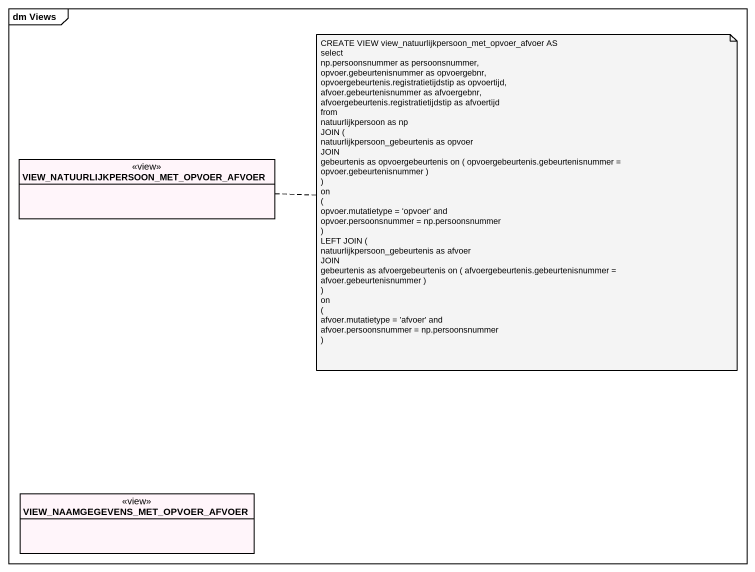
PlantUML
@startuml
mainframe dm Views
hide circle
hide empty members
class "VIEW_NATUURLIJKPERSOON_MET_OPVOER_AFVOER" as VIEW_NATUURLIJKPERSOON_MET <<view>> #FFF5FA
class "VIEW_NAAMGEGEVENS_MET_OPVOER_AFVOER" as VIEW_NAAMGEGEVENS_MET <<view>> #FFF5FA
note right of VIEW_NATUURLIJKPERSOON_MET
  CREATE VIEW view_natuurlijkpersoon_met_opvoer_afvoer AS
  select
  np.persoonsnummer as persoonsnummer,
  opvoer.gebeurtenisnummer as opvoergebnr,
  opvoergebeurtenis.registratietijdstip as opvoertijd,
  afvoer.gebeurtenisnummer as afvoergebnr,
  afvoergebeurtenis.registratietijdstip as afvoertijd
  from
  natuurlijkpersoon as np
  JOIN (
  natuurlijkpersoon_gebeurtenis as opvoer
  JOIN
  gebeurtenis as opvoergebeurtenis on ( opvoergebeurtenis.gebeurtenisnummer = opvoer.gebeurtenisnummer )
  )
  on
  (
  opvoer.mutatietype = 'opvoer' and
  opvoer.persoonsnummer = np.persoonsnummer
  )
  LEFT JOIN (
  natuurlijkpersoon_gebeurtenis as afvoer
  JOIN
  gebeurtenis as afvoergebeurtenis on ( afvoergebeurtenis.gebeurtenisnummer = afvoer.gebeurtenisnummer )
  )
  on
  (
  afvoer.mutatietype = 'afvoer' and
  afvoer.persoonsnummer = np.persoonsnummer
  )
end note
@enduml
